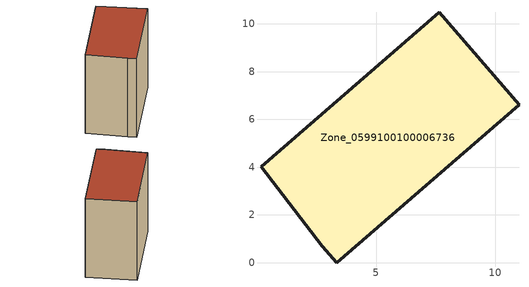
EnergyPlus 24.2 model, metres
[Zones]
Zone_0599100100006736
 floor ground (C_G): 0.18,4.02 7.65,10.49 10.99,6.62 3.35,0 2.75,0.69 z2.23
 wall outside (C_F): 3.35,0 10.99,6.62 7.65,10.49 0.18,4.02 2.75,0.69 3.35,0 z2.23:11
 roof outside (C_R): 10.99,6.62 7.65,10.49 0.18,4.02 2.75,0.69 3.35,0 z11
[BUILDING]
Pand.0599100100006736: North Axis=0; Terrain=City; Loads Convergence Tolerance Value=0.04; Temperature Convergence Tolerance Value=0.4; Solar Distribution=FullExterior; Maximum Number of Warmup Days=25; Minimum Number of Warmup Days=1
[Site:Location]
Rotterdam.The.Hague.AP_ZH_NLD Design_Conditions: Latitude=51.96; Longitude=4.45; Time Zone=1; Elevation=-4.5
[SITE:GROUNDTEMPERATURE:BUILDINGSURFACE]
18, 18, 18, 18, 18, 18, 18, 18, 18, 18, 18, 18
[MATERIAL] Thermal Absorptance=0.9; Solar Absorptance=0.7; Visible Absorptance=0.7
Name | Roughness | Thickness | Conductivity | Density | Specific Heat
G.TI.2006-2014 | MediumSmooth | 0.15 | 0.06 | 540 | 1210
F.TI.2006-2014 | Rough | 0.3 | 0.12 | 1920 | 840
R.TI.2006-2014 | MediumRough | 0.2 | 0.08 | 1500 | 1000
[CONSTRUCTION]
C_G: G.TI.2006-2014
C_F: F.TI.2006-2014
C_R: R.TI.2006-2014
[ZONE]
Zone_0599100100006736: Type=1; Multiplier=1; Ceiling Height=Autocalculate; Volume=Autocalculate; Floor Area=autocalculate; Part of Total Floor Area=Yes
[ZONEINFILTRATION:DESIGNFLOWRATE]
Infil_Zone_0599100100006736: Zone or ZoneList or Space or SpaceList=Zone_0599100100006736; Schedule=AlwaysOn; Design Flow Rate Calculation Method=Flow/Area; Flow Rate per Floor Area=0.0015; Constant Term Coefficient=1; Temperature Term Coefficient=0; Velocity Term Coefficient=0; Velocity Squared Term Coefficient=0
[HVACTEMPLATE:ZONE:IDEALLOADSAIRSYSTEM]
Zone_0599100100006736: Maximum Heating Supply Air Temperature=50; Minimum Cooling Supply Air Temperature=13; Maximum Heating Supply Air Humidity Ratio=0.0156; Minimum Cooling Supply Air Humidity Ratio=0.0077; Heating Limit=NoLimit; Cooling Limit=NoLimit; Dehumidification Control Type=ConstantSensibleHeatRatio; Cooling Sensible Heat Ratio=0.7; Dehumidification Setpoint=60; Humidification Control Type=None; Humidification Setpoint=30; Outdoor Air Method=None; Outdoor Air Flow Rate per Person=0.00944; Outdoor Air Flow Rate per Zone Floor Area=0; Outdoor Air Flow Rate per Zone=0; Demand Controlled Ventilation Type=None; Outdoor Air Economizer Type=NoEconomizer; Heat Recovery Type=None; Sensible Heat Recovery Effectiveness=0.7; Latent Heat Recovery Effectiveness=0.65
[ZONECONTROL:THERMOSTAT]
ThermostatControl_Zone_0599100100006736: Zone or ZoneList=Zone_0599100100006736; Control Type Schedule=DualSetpointControlType; Control 1=Thermostat_Zone_0599100100006736; Temperature Difference Between Cutout And Setpoint=0
[THERMOSTATSETPOINT:DUALSETPOINT]
Thermostat_Zone_0599100100006736: Heating Setpoint Temperature Schedule=HeatingSetpoint_Zone_0599100100006736; Cooling Setpoint Temperature Schedule=CoolingSetpoint_Zone_0599100100006736
[SCHEDULE:COMPACT]
HeatingSetpoint_Zone_0599100100006736: Through: 12/31, For: AllDays, Until: 24:00, 21
CoolingSetpoint_Zone_0599100100006736: Through: 12/31, For: AllDays, Until: 24:00, 24
DualSetpointControlType: Through: 12/31, For: AllDays, Until: 24:00, 4
AlwaysOn: Through: 12/31, For: AllDays, Until: 24:00, 1
